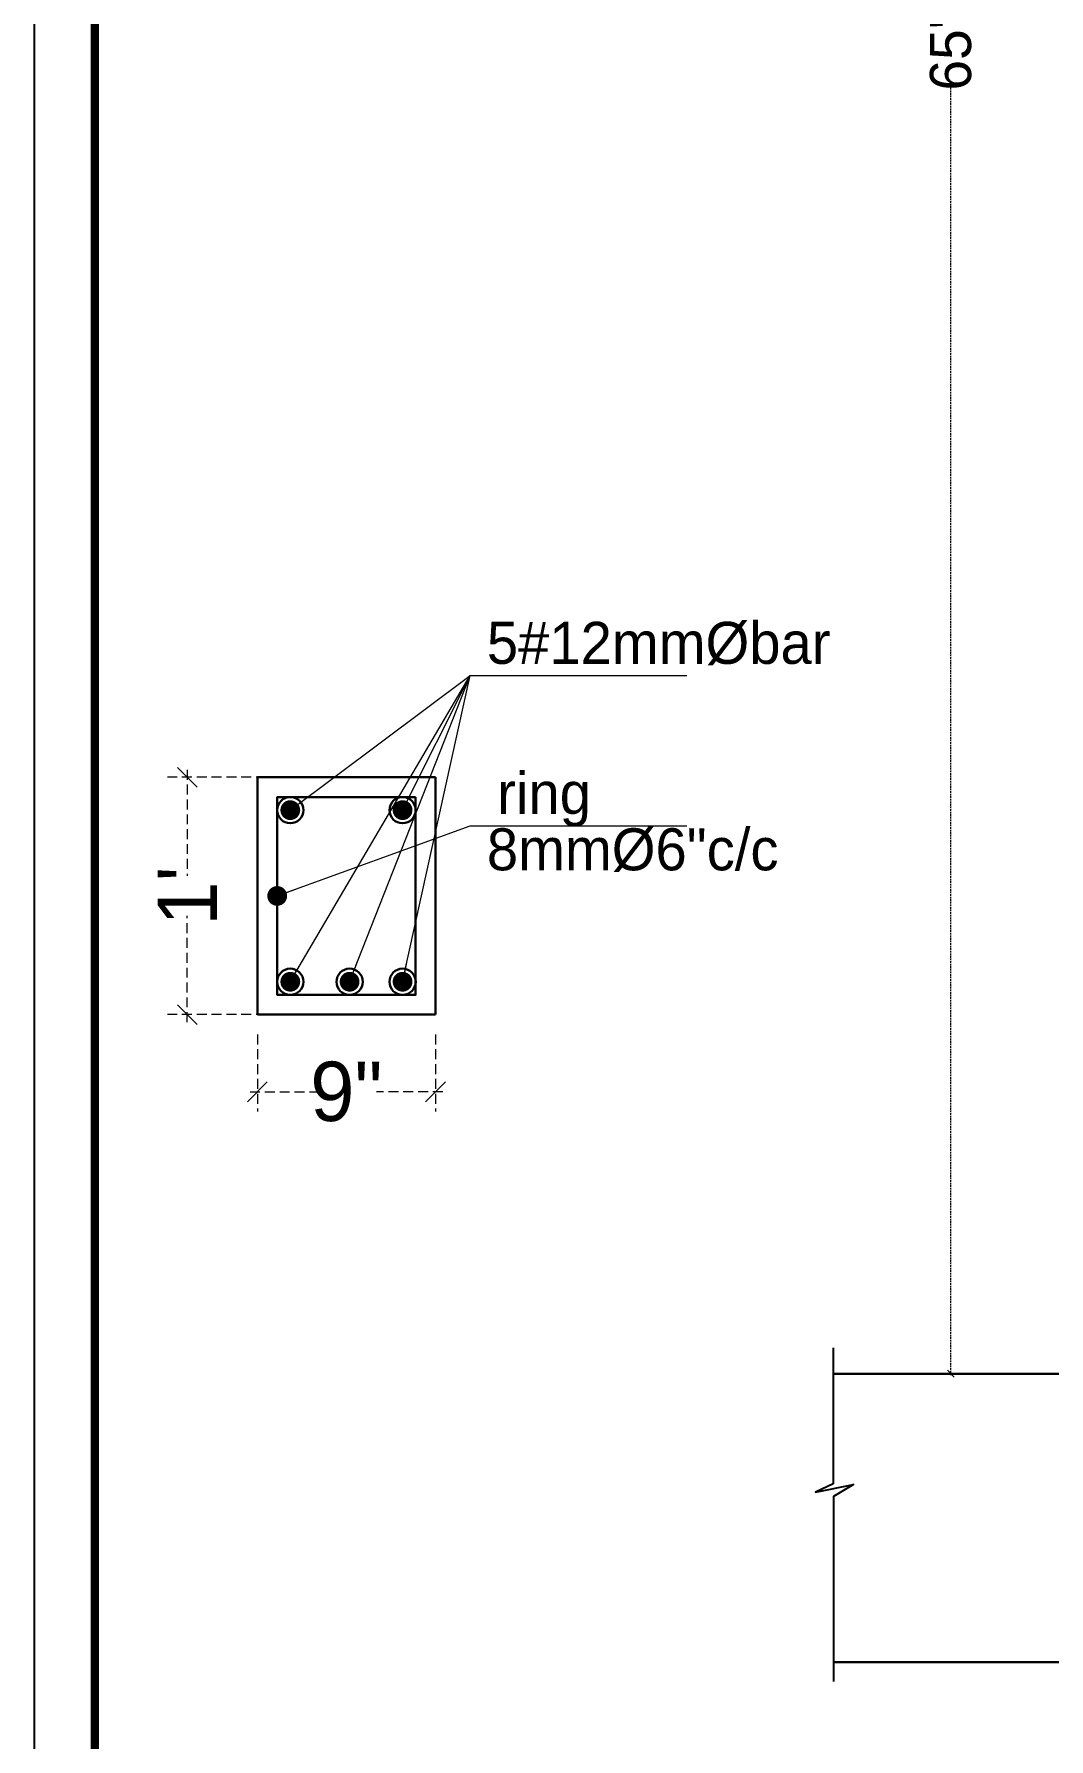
# Model space of a CAD drawing. Header units: millimetres. Extents: x -6808 to 215771, y -89660 to -16303.
# Drawn here: x 97674 to 97969.5, y -48018.1 to -47521.8 of the extents above; entities that cross this region are included whole.
import ezdxf

# ---------------------------------------------------------------- set-up
doc = ezdxf.new("R2010")
doc.units = ezdxf.units.MM
doc.header["$PDMODE"] = 35
doc.linetypes.add('DASHED', pattern=[0.75, 0.5, -0.25])
doc.layers.get('0').update_dxf_attribs({"color": 8})
doc.layers.add('dim2', color=6, linetype='Continuous', lineweight=20)
doc.layers.add('plinth beam', color=114, linetype='Continuous', lineweight=30)
doc.layers.add('FORMAT', color=7, linetype='Continuous')
doc.styles.add('SAJ', font='eurr____.ttf')
doc.dimstyles.new('SAJ', dxfattribs={"dimtxt": 5, "dimasz": 2, "dimexe": 1, "dimexo": 1, "dimgap": 0.09375, "dimtad": 0, "dimdec": 1, "dimzin": 0, "dimdsep": 46, "dimlunit": 4, "dimtxsty": 'SAJ', "dimblk": 'OBLIQUE', "dimcen": 0.125, "dimdle": 0.375, "dimadec": 0, "dimazin": 0, "dimtfac": 1, "dimtdec": 1, "dimtofl": 0, "dimtmove": 0, "dimatfit": 3, "dimldrblk": 'OBLIQUE', "dimfxl": 1, "dimtolj": 1, "dimtzin": 0, "dimlwd": 5, "dimlwe": 5, "dimarcsym": 1})

# ---------------------------------------------------------------- blocks, each defined once
blk = doc.blocks.new('_Oblique')
at = {"color": 0, "linetype": 'ByBlock', "lineweight": -2}
blk.add_line((-0.5, -0.5), (0.5, 0.5), dxfattribs=at)
blk = doc.blocks.new('*D962')
at = {"layer": 'Defpoints', "color": 0, "transparency": 16777216}
for p in [(97977.94, -47123.77), (97940.96, -47911.77), (97977.94, -47911.77)]:
    blk.add_point(p, dxfattribs=at)
at = {"layer": 'dim2', "color": 0, "linetype": 'DASHED', "lineweight": 5, "transparency": 16777216}
for p, q in [((97976.94, -47123.77), (97939.96, -47123.77)), ((97940.96, -47123.4), (97940.96, -47499.36)), ((97940.96, -47912.15), (97940.96, -47536.18)), ((97976.94, -47911.77), (97939.96, -47911.77))]:
    blk.add_line(p, q, dxfattribs=at)
at = {"layer": 'dim2', "color": 0, "lineweight": 5, "transparency": 16777216, "xscale": 2, "yscale": 2, "zscale": 2}
for p, rotation in [((97940.96, -47123.77), 90), ((97940.96, -47911.77), 270)]:
    blk.add_blockref('_Oblique', p, dxfattribs=dict(at, rotation=rotation))
at = {"layer": 'dim2', "color": 0, "transparency": 16777216, "insert": (97940.96, -47517.77), "char_height": 12, "attachment_point": 5, "rotation": 90, "style": 'SAJ'}
blk.add_mtext('\\A1;65\'-8"', dxfattribs=at)
blk = doc.blocks.new('*D1335')
at = {"layer": 'Defpoints', "color": 0, "transparency": 16777216}
for p in [(2.382, 18.278), (7.365, 18.278), (7.365, 6.278)]:
    blk.add_point(p, dxfattribs=at)
at = {"layer": 'plinth beam', "color": 0, "linetype": 'DASHED', "lineweight": 15, "transparency": 16777216}
for p, q in [((6.365, 18.278), (1.382, 18.278)), ((2.382, 18.653), (2.382, 13.291)), ((2.382, 5.903), (2.382, 11.266)), ((6.365, 6.278), (1.382, 6.278))]:
    blk.add_line(p, q, dxfattribs=at)
at = {"layer": 'plinth beam', "color": 0, "lineweight": 15, "transparency": 16777216}
for p, rotation in [((2.382, 18.278), 90), ((2.382, 6.278), 270)]:
    blk.add_blockref('_Oblique', p, dxfattribs=dict(at, rotation=rotation))
at = {"layer": 'plinth beam', "color": 0, "lineweight": 20, "transparency": 16777216, "insert": (2.382, 12.278), "char_height": 3, "attachment_point": 5, "rotation": 90, "style": 'SAJ'}
blk.add_mtext("\\A1;1'", dxfattribs=at)
blk = doc.blocks.new('_Dot')
at = {"color": 0, "linetype": 'ByBlock', "lineweight": -2}
blk.add_line((-0.5, 0), (-1, 0), dxfattribs=at)
at = {"color": 0, "linetype": 'ByBlock', "const_width": 0.5}
blk.add_lwpolyline([(-0.25, 0, 1), (0.25, 0, 1)], format="xyb", close=True, dxfattribs=at)
blk = doc.blocks.new('*D169')
at = {"layer": 'Defpoints', "color": 0, "transparency": 16777216}
for p in [(56072.498, -20921.604), (56081.498, -20921.604), (56081.498, -20925.502)]:
    blk.add_point(p, dxfattribs=at)
at = {"layer": 'plinth beam', "color": 0, "linetype": 'DASHED', "lineweight": 15, "transparency": 16777216}
for p, q in [((56072.498, -20922.604), (56072.498, -20926.502)), ((56081.498, -20922.604), (56081.498, -20926.502)), ((56072.123, -20925.502), (56075.477, -20925.502)), ((56081.873, -20925.502), (56078.519, -20925.502))]:
    blk.add_line(p, q, dxfattribs=at)
at = {"layer": 'plinth beam', "color": 0, "lineweight": 15, "transparency": 16777216, "rotation": 180}
blk.add_blockref('_Oblique', (56072.498, -20925.502), dxfattribs=at)
at = {"layer": 'plinth beam', "color": 0, "lineweight": 15, "transparency": 16777216}
blk.add_blockref('_Oblique', (56081.498, -20925.502), dxfattribs=at)
at = {"layer": 'plinth beam', "color": 0, "lineweight": 20, "transparency": 16777216, "insert": (56076.998, -20925.502), "char_height": 3, "attachment_point": 5, "style": 'SAJ'}
blk.add_mtext('\\A1;9"', dxfattribs=at)
blk = doc.blocks.new('A$C1D1A04A0')
at = {"layer": 'plinth beam'}
for p, q in [((5.93, 18.278), (14.93, 18.278)), ((5.93, 6.278), (5.93, 18.278)), ((14.93, 18.278), (14.93, 6.278)), ((14.93, 6.278), (5.93, 6.278))]:
    blk.add_line(p, q, dxfattribs=at)
blk.add_lwpolyline([(13.93, 17.278), (6.93, 17.278), (6.93, 7.278), (13.93, 7.278)], close=True, dxfattribs=at)
for centre in [(7.592, 16.615), (13.268, 16.615), (7.592, 7.941), (10.59, 7.941), (13.268, 7.941)]:
    blk.add_circle(centre, 0.663, dxfattribs=at)
at = {"layer": 'plinth beam', "char_height": 2.125, "width": 61.18627, "attachment_point": 1, "style": 'SAJ'}
for s, insert in [('\\A1;{\\fCentury Gothic|b0|i0|c0|p34;5#12mmØbar}', (17.53, 26.133)), ('\\A1;{\\fCentury Gothic|b0|i0|c0|p34;ring}', (18.055, 18.538)), ('\\A1;{\\fCentury Gothic|b0|i0|c0|p34;8mmØ6"c/c}', (17.53, 15.697))]:
    blk.add_mtext(s, dxfattribs=dict(at, insert=insert))
at = {"layer": 'plinth beam', "lineweight": 20}
dim = blk.add_linear_dim(base=(2.382, 18.278), p1=(7.365, 6.278), p2=(7.365, 18.278), angle=90, dimstyle='SAJ', override={"dimtxt": 3, "dimasz": 1, "dimldrblk": 'Dot', "dimlwd": 15, "dimlwe": 15}, dxfattribs=at)
dim.commit()
dim.dimension.update_dxf_attribs({"geometry": '*D1335', "text_midpoint": (2.382, 12.278)})
dim = blk.add_linear_dim(base=(14.93, 2.38), p1=(5.93, 6.278), p2=(14.93, 6.278), dimstyle='SAJ', override={"dimtxt": 3, "dimasz": 1, "dimldrblk": 'Dot', "dimlwd": 15, "dimlwe": 15}, dxfattribs=at)
dim.commit()
dim.dimension.update_dxf_attribs({"geometry": '*D169', "text_midpoint": (10.43, 2.38), "insert": (-56066.568, 20927.882)})
for points in [[(7.592, 16.615), (16.689, 23.415)], [(7.592, 7.941), (16.689, 23.415)], [(10.59, 7.941), (16.689, 23.415)], [(13.268, 16.615), (16.689, 23.415), (27.635, 23.415)], [(13.268, 7.941), (16.689, 23.415)], [(6.93, 12.278), (16.689, 15.821), (27.635, 15.821)]]:
    blk.add_leader(points, dimstyle='SAJ', override={"dimasz": 1, "dimgap": 0.09375, "dimtad": 0, "dimldrblk": 'Dot', "dimlwd": 15}, dxfattribs=at)

msp = doc.modelspace()

# ---------------------------------------------------------------- linework, layer by layer
msp.add_lwpolyline([(97906.738, -47904.257), (97906.738, -47943.815), (97901.564, -47946.211), (97912.6, -47944.025), (97906.769, -47947.481), (97906.769, -48001.398)])
at = {"lineweight": 30}
for points in [[(97977.942, -47911.774), (97906.738, -47911.774)], [(98346.583, -47995.774), (97906.769, -47995.774)]]:
    msp.add_lwpolyline(points, dxfattribs=at)
at = {"layer": 'FORMAT', "color": 0}
msp.add_lwpolyline([(97674.011, -47020.609), (97674.011, -48213.724), (98514.232, -48213.724), (98514.232, -47020.609)], close=True, dxfattribs=at)
msp.add_lwpolyline([(97674.011, -47020.609), (97674.011, -48213.724), (98514.232, -48213.724), (98514.232, -47020.609)], close=True, dxfattribs=at)
at = {"layer": 'FORMAT', "color": 0, "const_width": 2.464}
msp.add_lwpolyline([(97691.695, -47038.294), (97691.695, -48196.039), (98496.548, -48196.039), (98496.548, -47038.294)], close=True, dxfattribs=at)
msp.add_lwpolyline([(97691.695, -47038.294), (97691.695, -48196.039), (98496.548, -48196.039), (98496.548, -47038.294)], close=True, dxfattribs=at)

# ---------------------------------------------------------------- block references
at = {"layer": 'plinth beam', "xscale": 5.759999999999998, "yscale": 5.759999999999998, "zscale": 5.759999999999998}
msp.add_blockref('A$C1D1A04A0', (97704.894, -47843.393), dxfattribs=at)

# ---------------------------------------------------------------- dimensions: what is measured, and where the dimension line sits
at = {"layer": 'dim2'}
dim = msp.add_linear_dim(base=(97940.955, -47911.774), p1=(97977.942, -47123.774), p2=(97977.942, -47911.774), angle=270, dimstyle='SAJ', override={"dimtxt": 12}, dxfattribs=at)
dim.commit()
dim.dimension.update_dxf_attribs({"geometry": '*D962', "text_midpoint": (97940.955, -47517.774), "dimtype": 161})

doc.saveas('drawing.dxf')
